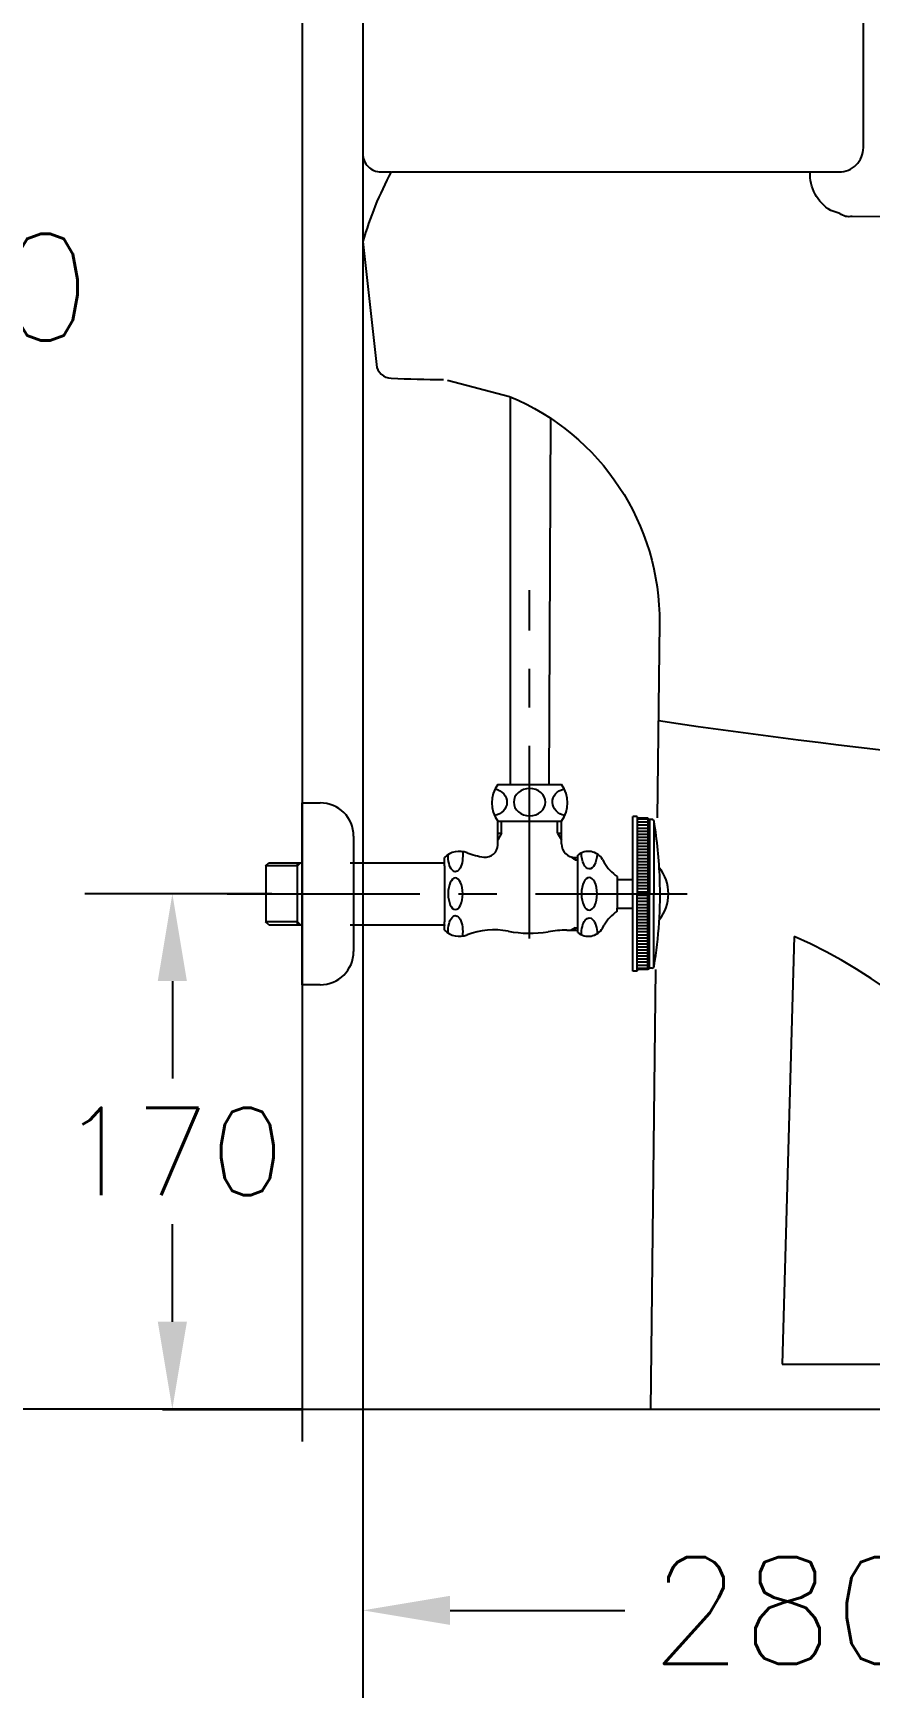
# Model space of a CAD drawing. Extents: x 65957 to 68383, y 58274 to 61705.
# Drawn here: x 66451 to 66727, y 59057 to 59606 of the extents above; entities that cross this region are included whole.
import ezdxf

# ---------------------------------------------------------------- set-up
doc = ezdxf.new("R2010")
doc.units = 0
doc.header["$MEASUREMENT"] = 0
doc.linetypes.add('CENTER', pattern=[50.8, 31.75, -6.35, 6.35, -6.35])
doc.layers.get('0').update_dxf_attribs({"linetype": 'CONTINUOUS'})
doc.layers.get('Defpoints').update_dxf_attribs({"linetype": 'CONTINUOUS'})
for name, color, linetype in [('001', 7, 'CONTINUOUS'), ('6', 6, 'CONTINUOUS'), ('CENTER', 1, 'CONTINUOUS'), ('Dim', 4, 'CONTINUOUS'), ('MAIN', 7, 'CONTINUOUS')]:
    doc.layers.add(name, color=color, linetype=linetype)
doc.layers.add('Y', color=202, linetype='CONTINUOUS', lineweight=35)
doc.styles.get("Standard").update_dxf_attribs({"font": 'txt.shx', "bigfont": 'ghs.shx'})
doc.dimstyles.get("Standard").update_dxf_attribs({"dimtxt": 0.18, "dimasz": 0.18, "dimexe": 0.18, "dimexo": 0.0625, "dimgap": 0.09, "dimtad": 0, "dimtih": 1, "dimtoh": 1, "dimdec": 4, "dimzin": 0, "dimdsep": 46, "dimtxsty": 'Standard', "dimcen": 0.09, "dimadec": 0, "dimazin": 0, "dimtfac": 1, "dimtdec": 4, "dimtofl": 0, "dimtmove": 0, "dimatfit": 0, "dimfxl": 0, "dimtolj": 1, "dimtzin": 0, "dimarcsym": 0})

# ---------------------------------------------------------------- blocks, each defined once
blk = doc.blocks.new('*D11')
at = {"layer": 'Defpoints', "color": 0}
for p in [(66647.52, 59892.53), (66425.28, 59152.53), (66540.03, 59152.53)]:
    blk.add_point(p, dxfattribs=at)
at = {"layer": 'Dim', "color": 0, "lineweight": -2}
for p, q in [((66637.52, 59892.53), (66396.48, 59892.53)), ((66425.28, 59863.73), (66425.28, 59549.73)), ((66425.28, 59181.33), (66425.28, 59495.33)), ((66530.03, 59152.53), (66396.48, 59152.53))]:
    blk.add_line(p, q, dxfattribs=at)
at = {"layer": 'Dim', "color": 0}
for points in [[(66420.48, 59863.73), (66430.08, 59863.73), (66425.28, 59892.53)], [(66420.48, 59181.33), (66430.08, 59181.33), (66425.28, 59152.53)]]:
    blk.add_solid(points, dxfattribs=at)
at = {"layer": 'Dim', "color": 0, "insert": (66425.28, 59522.53), "char_height": 35.2, "attachment_point": 5}
blk.add_mtext('\\A1;740', dxfattribs=at)
blk = doc.blocks.new('*D13')
at = {"layer": 'Defpoints', "color": 0}
for p in [(66560.04, 59860.68), (66840.03, 59115.8), (66840.03, 59086.14)]:
    blk.add_point(p, dxfattribs=at)
at = {"layer": 'MAIN', "color": 0, "lineweight": -2}
for p, q in [((66560.04, 59850.68), (66560.04, 59057.34)), ((66840.03, 59105.8), (66840.03, 59057.34)), ((66588.84, 59086.14), (66646.43, 59086.14)), ((66811.23, 59086.14), (66753.63, 59086.14))]:
    blk.add_line(p, q, dxfattribs=at)
at = {"layer": 'MAIN', "color": 0}
for points in [[(66588.84, 59090.94), (66588.84, 59081.34), (66560.04, 59086.14)], [(66811.23, 59090.94), (66811.23, 59081.34), (66840.03, 59086.14)]]:
    blk.add_solid(points, dxfattribs=at)
at = {"layer": 'MAIN', "color": 0, "insert": (66700.03, 59086.14), "char_height": 35.2, "attachment_point": 5}
blk.add_mtext('\\A1;280', dxfattribs=at)
blk = doc.blocks.new('*D6')
at = {"layer": 'Defpoints', "color": 0}
for p in [(66540.03, 59322.45), (66497.28, 59152.53), (66540.03, 59152.53)]:
    blk.add_point(p, dxfattribs=at)
at = {"layer": 'Dim', "color": 0, "lineweight": -2}
for p, q in [((66530.03, 59322.45), (66468.48, 59322.45)), ((66497.28, 59293.65), (66497.28, 59261.49)), ((66497.28, 59181.33), (66497.28, 59213.49)), ((66530.03, 59152.53), (66468.48, 59152.53))]:
    blk.add_line(p, q, dxfattribs=at)
at = {"layer": 'Dim', "color": 0}
for points in [[(66492.48, 59293.65), (66502.08, 59293.65), (66497.28, 59322.45)], [(66492.48, 59181.33), (66502.08, 59181.33), (66497.28, 59152.53)]]:
    blk.add_solid(points, dxfattribs=at)
at = {"layer": 'Dim', "color": 0, "insert": (66497.28, 59237.49), "char_height": 28.8, "attachment_point": 5}
blk.add_mtext('\\A1;170', dxfattribs=at)

msp = doc.modelspace()

# ---------------------------------------------------------------- linework, layer by layer
at = {"color": 0}
msp.add_line((66540.03, 59160.31), (66540.03, 59141.86), dxfattribs=at)
at = {"layer": '001', "color": 7}
msp.add_open_spline([(66540.21, 59152.53), (66545.07, 59152.53), (66549.93, 59152.53)], degree=2, dxfattribs=at)
at = {"layer": '6', "color": 0}
for p, q in [((66608.68, 59486.34), (66608.68, 59358.45)), ((66621.93, 59479.27), (66621.38, 59358.45)), ((66604.53, 59358.45), (66608.68, 59358.45)), ((66608.68, 59358.45), (66625.53, 59358.45)), ((66540.03, 59292.45), (66540.03, 59352.45)), ((66540.03, 59352.45), (66546.03, 59352.45)), ((66650.53, 59347.95), (66649.03, 59347.95)), ((66649.03, 59346.95), (66649.03, 59347.95)), ((66650.53, 59347.75), (66650.53, 59347.95)), ((66650.53, 59347.75), (66650.53, 59322.45)), ((66654.03, 59347.45), (66650.83, 59347.45)), ((66654.03, 59347.45), (66654.03, 59322.45)), ((66654.53, 59346.95), (66654.03, 59347.45)), ((66604.53, 59346.45), (66625.53, 59346.45)), ((66604.53, 59338.54), (66604.53, 59346.45)), ((66604.53, 59342.45), (66605.78, 59342.45)), ((66605.78, 59342.45), (66604.53, 59340.28)), ((66605.78, 59342.45), (66605.78, 59346.45)), ((66624.28, 59342.45), (66624.28, 59346.45)), ((66624.28, 59342.45), (66625.53, 59342.45)), ((66624.28, 59342.45), (66625.53, 59340.28)), ((66625.53, 59338.95), (66625.53, 59346.45)), ((66649.03, 59322.45), (66649.03, 59346.95)), ((66654.03, 59347.04), (66650.53, 59347.04)), ((66654.03, 59346.04), (66650.53, 59346.04)), ((66654.03, 59345.04), (66650.53, 59345.04)), ((66654.03, 59344.04), (66650.53, 59344.04)), ((66654.03, 59343.04), (66650.53, 59343.04)), ((66654.03, 59342.04), (66650.53, 59342.04)), ((66654.53, 59346.95), (66654.53, 59322.45)), ((66655.35, 59346.95), (66654.53, 59346.95)), ((66655.94, 59346.45), (66655.94, 59322.45)), ((66557.03, 59341.45), (66557.03, 59303.45)), ((66654.03, 59341.04), (66650.53, 59341.04)), ((66654.03, 59340.04), (66650.53, 59340.04)), ((66654.03, 59339.04), (66650.53, 59339.04)), ((66654.03, 59338.04), (66650.53, 59338.04)), ((66654.03, 59337.04), (66650.53, 59337.04)), ((66528.03, 59331.7), (66529.03, 59332.7)), ((66538.53, 59331.7), (66528.03, 59331.7)), ((66528.15, 59313.2), (66528.15, 59331.7)), ((66529.03, 59332.7), (66540.03, 59332.7)), ((66538.53, 59312.2), (66538.53, 59332.7)), ((66538.53, 59331.7), (66539.53, 59332.7)), ((66540.03, 59332.08), (66540.03, 59312.82)), ((66555.9, 59332.7), (66587.03, 59332.7)), ((66587.02, 59331.7), (66587.02, 59334.45)), ((66587.03, 59331.7), (66587.03, 59313.2)), ((66630.03, 59333.7), (66628.73, 59334.64)), ((66630.03, 59333.7), (66630.03, 59334.45)), ((66630.03, 59334.45), (66630.94, 59334.45)), ((66630.03, 59333.7), (66630.94, 59333.7)), ((66630.94, 59334.45), (66630.94, 59335.17)), ((66630.94, 59310.45), (66630.94, 59334.45)), ((66639.05, 59333.77), (66639.6, 59332.81)), ((66654.03, 59336.04), (66650.53, 59336.04)), ((66654.03, 59335.04), (66650.53, 59335.04)), ((66654.03, 59334.04), (66650.53, 59334.04)), ((66654.03, 59333.04), (66650.53, 59333.04)), ((66654.03, 59332.04), (66650.53, 59332.04)), ((66654.03, 59331.04), (66650.53, 59331.04)), ((66643.94, 59328.18), (66643.94, 59327.2)), ((66643.94, 59327.2), (66643.94, 59317.7)), ((66643.94, 59327.2), (66649.03, 59327.2)), ((66654.03, 59330.04), (66650.53, 59330.04)), ((66654.03, 59329.04), (66650.53, 59329.04)), ((66654.03, 59328.04), (66650.53, 59328.04)), ((66654.03, 59327.04), (66650.53, 59327.04)), ((66654.03, 59326.04), (66650.53, 59326.04)), ((66649.03, 59296.95), (66649.03, 59322.45)), ((66654.03, 59325.04), (66650.53, 59325.04)), ((66654.03, 59324.04), (66650.53, 59324.04)), ((66654.03, 59323.04), (66650.53, 59323.04)), ((66650.53, 59297.15), (66650.53, 59322.45)), ((66654.03, 59321.86), (66650.53, 59321.86)), ((66654.03, 59320.86), (66650.53, 59320.86)), ((66654.03, 59319.86), (66650.53, 59319.86)), ((66654.03, 59297.45), (66654.03, 59322.45)), ((66654.53, 59297.95), (66654.53, 59322.45)), ((66655.94, 59298.45), (66655.94, 59322.45)), ((66643.94, 59317.7), (66649.03, 59317.7)), ((66643.94, 59316.72), (66643.94, 59317.7)), ((66654.03, 59318.86), (66650.53, 59318.86)), ((66654.03, 59317.86), (66650.53, 59317.86)), ((66654.03, 59316.86), (66650.53, 59316.86)), ((66654.03, 59315.86), (66650.53, 59315.86)), ((66654.03, 59314.86), (66650.53, 59314.86)), ((66538.53, 59313.2), (66528.03, 59313.2)), ((66529.03, 59312.2), (66528.03, 59313.2)), ((66529.03, 59312.2), (66540.03, 59312.2)), ((66539.53, 59312.2), (66538.53, 59313.2)), ((66555.9, 59312.2), (66587.03, 59312.2)), ((66587.03, 59310.45), (66587.03, 59313.2)), ((66587.03, 59312.2), (66587.03, 59312.02)), ((66587.03, 59310.45), (66587.03, 59312.02)), ((66627.31, 59310.45), (66630.94, 59310.45)), ((66630.03, 59311.2), (66628.73, 59310.45)), ((66630.03, 59310.45), (66630.03, 59311.2)), ((66630.03, 59311.2), (66630.94, 59311.2)), ((66630.94, 59309.73), (66630.94, 59310.45)), ((66639.05, 59311.13), (66639.6, 59312.08)), ((66654.03, 59313.86), (66650.53, 59313.86)), ((66654.03, 59312.86), (66650.53, 59312.86)), ((66654.03, 59311.86), (66650.53, 59311.86)), ((66654.03, 59310.86), (66650.53, 59310.86)), ((66654.03, 59309.86), (66650.53, 59309.86)), ((66654.03, 59308.86), (66650.53, 59308.86)), ((66654.03, 59307.86), (66650.53, 59307.86)), ((66654.03, 59306.86), (66650.53, 59306.86)), ((66654.03, 59305.86), (66650.53, 59305.86)), ((66654.03, 59304.86), (66650.53, 59304.86)), ((66654.03, 59303.86), (66650.53, 59303.86)), ((66654.03, 59302.86), (66650.53, 59302.86)), ((66654.03, 59301.86), (66650.53, 59301.86)), ((66654.03, 59300.86), (66650.53, 59300.86)), ((66654.03, 59299.86), (66650.53, 59299.86)), ((66654.03, 59298.86), (66650.53, 59298.86)), ((66654.03, 59297.86), (66650.53, 59297.86)), ((66654.53, 59297.95), (66654.03, 59297.45)), ((66655.35, 59297.95), (66654.53, 59297.95)), ((66546.03, 59292.45), (66540.03, 59292.45)), ((66650.53, 59296.95), (66649.03, 59296.95)), ((66650.53, 59296.95), (66650.53, 59297.15)), ((66654.03, 59297.45), (66650.83, 59297.45))]:
    msp.add_line(p, q, dxfattribs=at)
for centre, radius, start, end in [((66612.53, 59352.45), 10, 143.1301, 216.8699), ((66617.53, 59352.45), 10, 323.1301, 36.8699), ((66546.03, 59341.45), 11, 0, 90), ((66650.83, 59347.75), 0.3, 180, 270), ((66655.35, 59346.25), 0.7, 9.4934, 90), ((66513.03, 59322.45), 145, 1.9431, 9.4934), ((66591.93, 59329.46), 7, 69.0339, 134.5129), ((66600.53, 59338.54), 4, 262.2883, 0), ((66630.03, 59338.95), 4.5, 180, 270), ((66634.41, 59331.09), 5.36, 30, 130.4306), ((66603.32, 59359.18), 24.83, 249.0339, 262.2883), ((66651.73, 59339.81), 14, 210, 236.1902), ((66646.77, 59322.4), 14, 0.2473, 38.2141), ((66513.03, 59322.45), 145, 350.5066, 1.9431), ((66646.77, 59322.53), 14, 321.7859, 359.7527), ((66651.73, 59305.08), 14, 123.8098, 150), ((66591.93, 59315.44), 7, 225.5, 290.9661), ((66603.32, 59285.72), 24.83, 79.2627, 110.9661), ((66615.03, 59347.45), 38, 259.2627, 279.3048), ((66627.31, 59272.45), 38, 90, 99.3048), ((66634.41, 59313.81), 5.36, 229.5694, 330), ((66546.03, 59303.45), 11, 270, 0), ((66655.35, 59298.65), 0.7, 270, 350.5066), ((66650.83, 59297.15), 0.3, 90, 180)]:
    msp.add_arc(centre, radius, start, end, dxfattribs=at)
at = {"layer": '6', "color": 0, "extrusion": (0, 0, -1)}
for centre, major_axis, ratio, start_param, end_param in [((66602.34, 59352.68), (-5.23, 0), 0.866391, 1.824119, 4.49897), ((66627.8, 59352.68), (-5.23, 0), 0.866391, 4.942097, 7.58465), ((66590.59, 59334.95), (0, -5.22), 0.46009, 4.433611, 7.934688), ((66634.7, 59336.04), (0, -5.4), 0.478204, 4.79078, 7.834251), ((66590.59, 59310.04), (0, -5.22), 0.46009, 1.472186, 5.009627), ((66634.7, 59309.13), (0, -5.4), 0.478204, 1.540108, 4.68362)]:
    msp.add_ellipse(centre, major_axis=major_axis, ratio=ratio, start_param=start_param, end_param=end_param, dxfattribs=at)
for centre, major_axis, ratio in [((66615.03, 59352.68), (-5.23, 0), 0.866391), ((66590.59, 59322.45), (0, -5.22), 0.46009), ((66634.7, 59322.45), (0, -5.4), 0.478204)]:
    msp.add_ellipse(centre, major_axis=major_axis, ratio=ratio, dxfattribs=at)
at = {"layer": 'CENTER', "color": 0, "linetype": 'CENTER', "ltscale": 2}
for p, q in [((66615.03, 59307.74), (66615.03, 59422.57)), ((66515.37, 59322.45), (66666.91, 59322.45))]:
    msp.add_line(p, q, dxfattribs=at)
at = {"layer": 'Dim', "color": 0}
for p, q in [((66702.28, 59308.34), (66698.28, 59167.34)), ((66698.28, 59167.34), (66804.28, 59167.34))]:
    msp.add_line(p, q, dxfattribs=at)
for centre, radius, start, end in [((66960.99, 61412.81), 2055.75, 261.50958, 273.36629), ((66632.66, 59150.58), 172.44, 5.5766, 66.1877)]:
    msp.add_arc(centre, radius, start, end, dxfattribs=at)
at = {"layer": 'MAIN'}
msp.add_line((66569.77, 59560.53), (66707.54, 59560.53), dxfattribs=at)
at = {"layer": 'MAIN', "color": 0}
msp.add_line((66655.03, 59152.53), (66656.59, 59297.53), dxfattribs=at)
at = {"layer": 'MAIN', "color": 7}
msp.add_lwpolyline([(66540.03, 60043.63), (66540.03, 59152.53), (68027.08, 59152.53)], dxfattribs=at)
at = {"layer": 'MAIN', "color": 0}
for points in [[(66707.54, 59560.53), (66717.03, 59560.53, 0.414214), (66725.03, 59568.53), (66725.03, 59583.53, 0.006818), (66722.05, 59857.33), (66592.73, 59857.65, 0.027066), (66563.03, 59857.56)], [(66560.03, 59581.53), (66560.03, 59566.53, 0.414214), (66566.03, 59560.53), (66569.4, 59560.53)], [(66569.4, 59560.53), (66569.4, 59560.53, 0.052895), (66560.08, 59537.54), (66564.54, 59496.96, 0.376849), (66569.41, 59492.51, 0.009584), (66586.61, 59492.04)], [(67091.02, 59152.53), (67086.39, 59287.33, -0.054092), (67081.71, 59360.61, 0.303267), (67211.22, 59445.91, 0.092461), (67244.89, 59525.23, 0.034411), (67239.03, 59545.46), (66721.31, 59545.87, -0.242726), (66717.29, 59546.84), (66714.29, 59547.84, -0.282546), (66707.54, 59560.53)], [(66608.45, 59486.43, -0.306244), (66657.82, 59411.66), (66657.13, 59347.53)]]:
    msp.add_lwpolyline(points, format="xyb", dxfattribs=at)
at = {"layer": 'MAIN', "flags": 128}
msp.add_lwpolyline([(66587.94, 59491.88), (66608.45, 59486.43)], dxfattribs=at)
at = {"layer": 'Y', "color": 0}
msp.add_line((66493.99, 59152.53), (66540.21, 59152.53), dxfattribs=at)

# ---------------------------------------------------------------- dimensions: what is measured, and where the dimension line sits
at = {"layer": 'Dim', "color": 0}
for base, p1, angle, override, picture, middle in [((66425.28, 59152.53), (66647.52, 59892.53), 270, {"dimscale": 160, "dimtxt": 0.22, "dimgap": 0.06, "dimdec": 0}, '*D11', (66425.28, 59522.53)), ((66497.28, 59152.53), (66540.03, 59322.45), 90, {"dimscale": 160, "dimgap": 0.06, "dimdec": 0, "dimatfit": 3}, '*D6', (66497.28, 59237.49))]:
    dim = msp.add_linear_dim(base=base, p1=p1, p2=(66540.03, 59152.53), angle=angle, dimstyle='Standard', override=override, dxfattribs=at)
    dim.commit()
    dim.dimension.update_dxf_attribs({"geometry": picture, "text_midpoint": middle})
at = {"layer": 'MAIN'}
dim = msp.add_linear_dim(base=(66840.03, 59086.14), p1=(66560.04, 59860.68), p2=(66840.03, 59115.8), dimstyle='Standard', override={"dimscale": 160, "dimtxt": 0.22, "dimgap": 0.06, "dimdec": 0}, dxfattribs=at)
dim.commit()
dim.dimension.update_dxf_attribs({"geometry": '*D13', "text_midpoint": (66700.03, 59086.14)})

doc.saveas('drawing.dxf')
